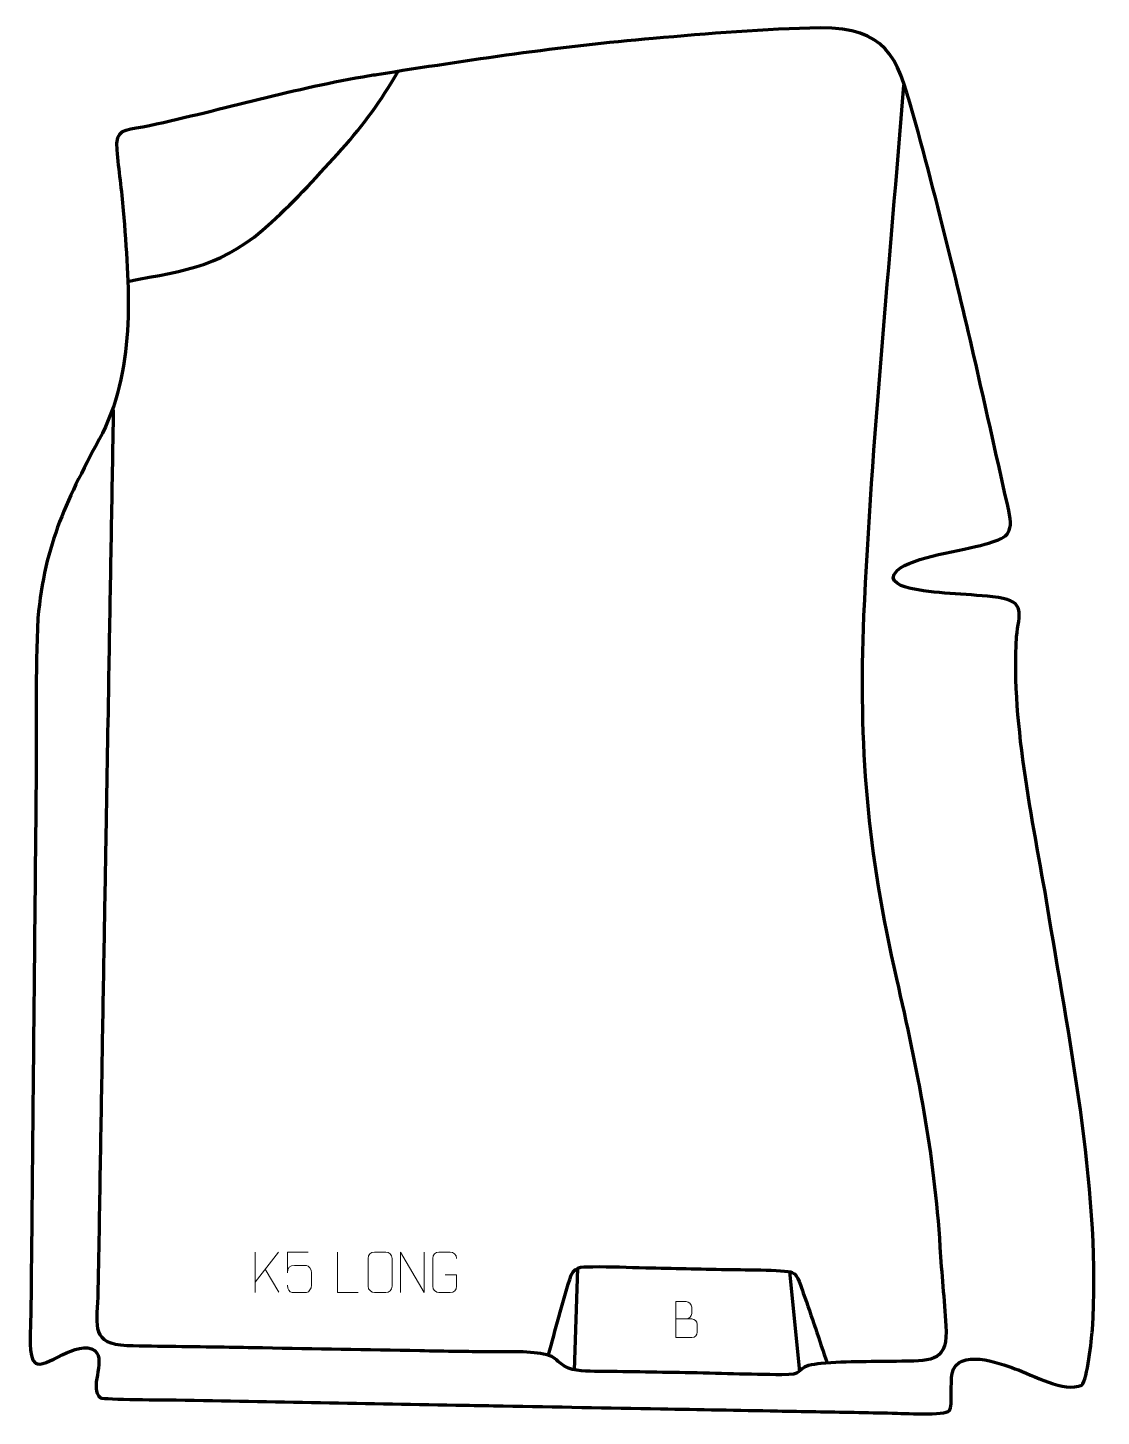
# Model space of a CAD drawing. Header units: millimetres. Extents: x 1008 to 1674, y 28 to 889.
import ezdxf

# ---------------------------------------------------------------- set-up
doc = ezdxf.new("R2010")
doc.units = ezdxf.units.MM
doc.header["$MEASUREMENT"] = 0
doc.layers.add('layer 2', color=7, linetype='Continuous')
doc.layers.add('layer 3', color=7, linetype='Continuous')

msp = doc.modelspace()

# ---------------------------------------------------------------- linework, layer by layer
at = {"layer": 'layer 2', "color": 142, "lineweight": 158}
for points, knots in [([(1069.4564, 732.0609), (1107.491, 739.4054), (1128.8589, 741.247), (1158.837, 768.7201), (1158.837, 768.7201), (1173.4343, 782.0974), (1189.0616, 799.0284), (1202.2563, 813.9203), (1202.2563, 813.9203), (1216.2186, 829.6786), (1226.4986, 843.8546), (1237.197, 862.0026)], [0, 0, 0, 0, 0.25, 0.25, 0.25, 0.25, 0.5, 0.5, 0.5, 0.5, 1, 1, 1, 1]), ([(1550.8123, 853.7596), (1542.4007, 744.2994), (1531.0993, 634.0904), (1526.1171, 524.4968), (1526.1171, 524.4968), (1522.8538, 443.5123), (1528.2947, 378.516), (1546.4785, 299.4516), (1546.4785, 299.4516), (1559.5165, 242.6971), (1569.9245, 191.3691), (1573.4773, 132.9589), (1573.4773, 132.9589), (1574.4685, 116.6629), (1576.2011, 100.4349), (1577.2411, 84.1391), (1577.2411, 84.1391), (1578.5462, 62.7114), (1569.3804, 62.284), (1550.8765, 62.1246), (1550.8765, 62.1246), (1550.8765, 62.1246), (1549.7684, 62.1052), (1549.7684, 62.1052), (1549.7684, 62.1052), (1533.0056, 61.6946), (1516.2988, 62.2049), (1499.5734, 60.659), (1499.5734, 60.659), (1496.9658, 60.4077), (1494.5145, 60.1084), (1491.9784, 59.4353), (1491.9784, 59.4353), (1484.1081, 56.7539), (1488.9912, 53.6258), (1475.374, 53.7458), (1475.374, 53.7458), (1455.4238, 53.9214), (1435.4137, 54.6264), (1415.4562, 54.9924), (1415.4562, 54.9924), (1396.7254, 55.3288), (1377.9946, 55.6276), (1359.2622, 55.8674), (1359.2622, 55.8674), (1351.9819, 55.9601), (1344.1736, 55.9026), (1338.2991, 60.6365), (1338.2991, 60.6365), (1333.3975, 64.5864), (1334.3887, 64.9652), (1327.4697, 66.6141), (1327.4697, 66.6141), (1318.3826, 68.4817), (1301.9105, 67.9655), (1292.1487, 68.0051), (1292.1487, 68.0051), (1286.282, 68.0376), (1280.421, 68.066), (1274.5546, 68.1619), (1274.5546, 68.1619), (1266.634, 68.305), (1258.7134, 68.4482), (1250.7928, 68.5913), (1250.7928, 68.5913), (1218.2765, 69.1789), (1185.7603, 69.7665), (1153.2441, 70.3541), (1153.2441, 70.3541), (1145.3234, 70.4973), (1137.4028, 70.6404), (1129.4821, 70.7835), (1129.4821, 70.7835), (1109.4885, 71.1395), (1089.2377, 71.1801), (1069.2867, 71.7755), (1069.2867, 71.7755), (1047.0876, 72.4381), (1050.647, 83.7918), (1051.1554, 101.8587), (1051.1554, 101.8587), (1051.9176, 128.9462), (1052.1869, 156.0706), (1052.6563, 183.1666), (1052.6563, 183.1666), (1053.5295, 233.2136), (1054.4026, 283.2607), (1055.2758, 333.3078), (1055.2758, 333.3078), (1055.5668, 349.9902), (1055.8579, 366.6726), (1056.1489, 383.3549), (1056.1489, 383.3549), (1056.7309, 416.7196), (1057.313, 450.0844), (1057.8951, 483.4491), (1057.8951, 483.4491), (1058.3317, 508.4726), (1058.7683, 533.4961), (1059.2049, 558.5197), (1059.2049, 558.5197), (1059.6415, 583.5433), (1060.078, 608.5668), (1060.5146, 633.5904), (1060.5146, 633.5904), (1060.6237, 639.8462), (1060.7328, 646.1022), (1060.842, 652.358)], [0, 0, 0, 0, 0.03571429, 0.03571429, 0.03571429, 0.03571429, 0.07142857, 0.07142857, 0.07142857, 0.07142857, 0.10714286, 0.10714286, 0.10714286, 0.10714286, 0.14285714, 0.14285714, 0.14285714, 0.14285714, 0.17857143, 0.17857143, 0.17857143, 0.17857143, 0.21428571, 0.21428571, 0.21428571, 0.21428571, 0.25, 0.25, 0.25, 0.25, 0.28571429, 0.28571429, 0.28571429, 0.28571429, 0.32142857, 0.32142857, 0.32142857, 0.32142857, 0.35714286, 0.35714286, 0.35714286, 0.35714286, 0.39285714, 0.39285714, 0.39285714, 0.39285714, 0.42857143, 0.42857143, 0.42857143, 0.42857143, 0.46428571, 0.46428571, 0.46428571, 0.46428571, 0.5, 0.5, 0.5, 0.5, 0.53571429, 0.53571429, 0.53571429, 0.53571429, 0.57142857, 0.57142857, 0.57142857, 0.57142857, 0.60714286, 0.60714286, 0.60714286, 0.60714286, 0.64285714, 0.64285714, 0.64285714, 0.64285714, 0.67857143, 0.67857143, 0.67857143, 0.67857143, 0.71428571, 0.71428571, 0.71428571, 0.71428571, 0.75, 0.75, 0.75, 0.75, 0.78571429, 0.78571429, 0.78571429, 0.78571429, 0.82142857, 0.82142857, 0.82142857, 0.82142857, 0.85714286, 0.85714286, 0.85714286, 0.85714286, 0.89285714, 0.89285714, 0.89285714, 0.89285714, 0.92857143, 0.92857143, 0.92857143, 0.92857143, 1, 1, 1, 1]), ([(1330.5992, 66.1754), (1335.002, 81.6712), (1339.1301, 97.4713), (1343.787, 112.8618), (1343.787, 112.8618), (1346.287, 121.1238), (1350.0893, 120.6479), (1358.1385, 120.7864), (1358.1385, 120.7864), (1369.1435, 120.9759), (1380.1123, 120.4252), (1391.1033, 120.1429), (1391.1033, 120.1429), (1407.7372, 119.771), (1424.3712, 119.399), (1441.0051, 119.0272), (1441.0051, 119.0272), (1448.0216, 118.8889), (1477.4675, 119.1832), (1481.9012, 117.2061), (1481.9012, 117.2061), (1485.6371, 115.54), (1487.4233, 108.067), (1488.7166, 104.427), (1488.7166, 104.427), (1493.8645, 89.9386), (1498.6427, 75.3364), (1503.606, 60.7885)], [0, 0, 0, 0, 0.125, 0.125, 0.125, 0.125, 0.25, 0.25, 0.25, 0.25, 0.375, 0.375, 0.375, 0.375, 0.5, 0.5, 0.5, 0.5, 0.625, 0.625, 0.625, 0.625, 0.75, 0.75, 0.75, 0.75, 1, 1, 1, 1])]:
    msp.add_open_spline(points, degree=3, knots=knots, dxfattribs=at)
at = {"layer": 'layer 2', "color": 142, "lineweight": 9}
for points in [[(1148.7223, 129.7973), (1148.7223, 129.7973), (1148.7223, 104.81), (1148.7223, 104.81)], [(1163.1179, 129.7973), (1163.1179, 129.7973), (1148.7223, 111.1324), (1148.7223, 111.1324)], [(1163.4436, 104.9058), (1163.4436, 104.9058), (1154.9617, 119.2388), (1154.9617, 119.2388)]]:
    msp.add_open_spline(points, degree=3, dxfattribs=at)
for points, knots in [([(1181.5113, 129.7753), (1181.5113, 129.7753), (1168.6422, 129.7753), (1168.6422, 129.7753), (1168.6422, 129.7753), (1168.6425, 125.5389), (1168.6425, 121.3023), (1168.6422, 117.0654), (1168.6422, 117.0654), (1168.6419, 120.38), (1170.2751, 121.4532), (1173.091, 121.5138), (1173.091, 121.5138), (1175.5338, 121.5141), (1177.9766, 121.5141), (1180.4192, 121.5138), (1180.4192, 121.5138), (1182.0711, 121.5206), (1183.5481, 119.1369), (1183.5766, 117.0654), (1183.5766, 117.0654), (1183.5763, 114.4746), (1183.5763, 111.8835), (1183.5766, 109.2924), (1183.5766, 109.2924), (1183.6228, 107.3303), (1182.1215, 104.8907), (1180.4933, 104.8321), (1180.4933, 104.8321), (1178.5342, 104.8324), (1173.6326, 104.8324), (1171.6729, 104.8321), (1171.6729, 104.8321), (1169.8249, 104.8233), (1168.7164, 106.7907), (1168.6955, 109.3453)], [0, 0, 0, 0, 0.1, 0.1, 0.1, 0.1, 0.2, 0.2, 0.2, 0.2, 0.3, 0.3, 0.3, 0.3, 0.4, 0.4, 0.4, 0.4, 0.5, 0.5, 0.5, 0.5, 0.6, 0.6, 0.6, 0.6, 0.7, 0.7, 0.7, 0.7, 0.8, 0.8, 0.8, 0.8, 1, 1, 1, 1]), ([(1212.6338, 104.81), (1212.6338, 104.81), (1199.6672, 104.81), (1199.6672, 104.81), (1199.6672, 104.81), (1199.6672, 104.81), (1199.6672, 129.7973), (1199.6672, 129.7973)], [0, 0, 0, 0, 0.33333333, 0.33333333, 0.33333333, 0.33333333, 1, 1, 1, 1]), ([(1222.6531, 129.7969), (1224.9819, 129.7969), (1227.3112, 129.7969), (1229.6404, 129.7969), (1229.6404, 129.7969), (1231.5897, 129.8325), (1233.5838, 128.3389), (1233.6104, 125.898), (1233.6104, 125.898), (1233.6101, 120.1433), (1233.6101, 114.3883), (1233.6104, 108.6328), (1233.6104, 108.6328), (1233.4705, 106.3063), (1231.7911, 104.8247), (1229.6404, 104.8139), (1229.6404, 104.8139), (1227.3054, 104.8143), (1224.9703, 104.8143), (1222.6357, 104.8139), (1222.6357, 104.8139), (1220.7081, 104.7084), (1218.7333, 106.5954), (1218.7445, 108.6154), (1218.7445, 108.6154), (1218.7449, 114.3933), (1218.7449, 120.1708), (1218.7445, 125.9478), (1218.7445, 125.9478), (1218.7487, 128.0888), (1220.4978, 129.8104), (1222.6531, 129.7969)], [0, 0, 0, 0, 0.11111111, 0.11111111, 0.11111111, 0.11111111, 0.22222222, 0.22222222, 0.22222222, 0.22222222, 0.33333333, 0.33333333, 0.33333333, 0.33333333, 0.44444444, 0.44444444, 0.44444444, 0.44444444, 0.55555556, 0.55555556, 0.55555556, 0.55555556, 0.66666667, 0.66666667, 0.66666667, 0.66666667, 0.77777778, 0.77777778, 0.77777778, 0.77777778, 1, 1, 1, 1]), ([(1238.8672, 104.8099), (1238.8672, 104.8099), (1238.8672, 129.7972), (1238.8672, 129.7972), (1238.8672, 129.7972), (1238.8672, 129.7972), (1253.5418, 104.8099), (1253.5418, 104.8099), (1253.5418, 104.8099), (1253.5418, 104.8099), (1253.5418, 129.7972), (1253.5418, 129.7972)], [0, 0, 0, 0, 0.25, 0.25, 0.25, 0.25, 0.5, 0.5, 0.5, 0.5, 1, 1, 1, 1]), ([(1266.4867, 115.8106), (1266.4867, 115.8106), (1273.6645, 115.8106), (1273.6645, 115.8106), (1273.6645, 115.8106), (1273.6645, 115.8106), (1273.6645, 108.6328), (1273.6645, 108.6328), (1273.6645, 108.6328), (1273.5246, 106.3063), (1271.8452, 104.8247), (1269.6945, 104.8139), (1269.6945, 104.8139), (1267.3595, 104.8143), (1265.0243, 104.8143), (1262.6897, 104.8139), (1262.6897, 104.8139), (1260.7622, 104.7083), (1258.7874, 106.5954), (1258.7985, 108.6154), (1258.7985, 108.6154), (1258.799, 114.3933), (1258.799, 120.1708), (1258.7985, 125.9479), (1258.7985, 125.9479), (1258.8028, 128.0889), (1260.552, 129.8104), (1262.7071, 129.797), (1262.7071, 129.797), (1265.036, 129.797), (1267.3652, 129.797), (1269.6945, 129.797), (1269.6945, 129.797), (1271.6438, 129.8324), (1273.6379, 128.3389), (1273.6645, 125.8979)], [0, 0, 0, 0, 0.1, 0.1, 0.1, 0.1, 0.2, 0.2, 0.2, 0.2, 0.3, 0.3, 0.3, 0.3, 0.4, 0.4, 0.4, 0.4, 0.5, 0.5, 0.5, 0.5, 0.6, 0.6, 0.6, 0.6, 0.7, 0.7, 0.7, 0.7, 0.8, 0.8, 0.8, 0.8, 1, 1, 1, 1]), ([(1409.6818, 88.395), (1412.9452, 88.3954), (1416.2089, 88.3954), (1419.473, 88.395), (1419.473, 88.395), (1421.2448, 88.3795), (1422.97, 86.8224), (1422.97, 84.9841), (1422.97, 84.9841), (1422.9696, 83.972), (1422.9696, 81.237), (1422.97, 80.2245), (1422.97, 80.2245), (1422.9858, 78.5582), (1421.6027, 76.7519), (1419.5206, 76.7671), (1419.5206, 76.7671), (1416.2561, 76.7674), (1412.992, 76.7674), (1409.7283, 76.7671), (1409.7283, 76.7671), (1409.7283, 84.2276), (1409.7283, 91.6878), (1409.7283, 99.1476), (1409.7283, 99.1476), (1411.8573, 99.1476), (1413.9866, 99.1476), (1416.1159, 99.1476), (1416.1159, 99.1476), (1417.6234, 99.1634), (1419.504, 97.4499), (1419.5199, 95.6898), (1419.5199, 95.6898), (1419.5195, 93.8368), (1419.5195, 93.7059), (1419.5199, 91.8524), (1419.5199, 91.8524), (1419.5354, 89.9994), (1417.8721, 88.3795), (1416.0694, 88.395)], [0, 0, 0, 0, 0.09090909, 0.09090909, 0.09090909, 0.09090909, 0.18181818, 0.18181818, 0.18181818, 0.18181818, 0.27272727, 0.27272727, 0.27272727, 0.27272727, 0.36363636, 0.36363636, 0.36363636, 0.36363636, 0.45454545, 0.45454545, 0.45454545, 0.45454545, 0.54545455, 0.54545455, 0.54545455, 0.54545455, 0.63636364, 0.63636364, 0.63636364, 0.63636364, 0.72727273, 0.72727273, 0.72727273, 0.72727273, 0.81818182, 0.81818182, 0.81818182, 0.81818182, 1, 1, 1, 1])]:
    msp.add_open_spline(points, degree=3, knots=knots, dxfattribs=at)
at = {"layer": 'layer 2', "color": 142, "lineweight": 158}
for points in [[(1346.849, 56.4609), (1346.849, 56.4609), (1348.8246, 119.9457), (1348.8246, 119.9457)], [(1486.5613, 55.6662), (1486.5613, 55.6662), (1480.4627, 117.6606), (1480.4627, 117.6606)]]:
    msp.add_open_spline(points, degree=3, dxfattribs=at)
at = {"layer": 'layer 3', "color": 242, "lineweight": 158}
msp.add_open_spline([(1224.15, 860.2841), (1281.7343, 869.3264), (1337.4241, 877.8207), (1395.6048, 882.7946), (1395.6048, 882.7946), (1429.558, 885.7366), (1465.1451, 888.721), (1499.1672, 889.4226), (1499.1672, 889.4226), (1540.225, 888.8134), (1546.3892, 872.9701), (1556.7671, 836.3925), (1556.7671, 836.3925), (1565.3337, 805.755), (1573.2631, 774.1845), (1580.9812, 743.291), (1580.9812, 743.291), (1593.552, 692.4703), (1604.5976, 640.9799), (1616.2391, 589.9042), (1616.2391, 589.9042), (1619.3931, 574.9411), (1615.084, 572.9643), (1601.2839, 568.9842), (1601.2839, 568.9842), (1587.8363, 565.1058), (1556.6141, 561.1428), (1546.9347, 552.7902), (1546.9347, 552.7902), (1539.5045, 545.8048), (1551.3603, 542.2675), (1556.5617, 541.241), (1556.5617, 541.241), (1574.6293, 537.9555), (1591.7852, 538.1321), (1609.7537, 536.0468), (1609.7537, 536.0468), (1626.9694, 532.9931), (1622.5512, 526.2629), (1621.07, 511.5122), (1621.07, 511.5122), (1617.5431, 456.0113), (1632.4159, 392.6958), (1641.333, 337.5501), (1641.333, 337.5501), (1654.5156, 257.1629), (1673.5666, 162.586), (1668.0684, 81.5614), (1668.0684, 81.5614), (1667.5823, 75.6152), (1665.0982, 50.6368), (1661.5248, 47.3403), (1661.5248, 47.3403), (1650.6538, 42.4142), (1631.1567, 53.6089), (1620.0532, 57.509), (1620.0532, 57.509), (1610.1945, 60.9746), (1584.6092, 70.5195), (1581.108, 54.5846), (1581.108, 54.5846), (1579.81, 48.6765), (1581.513, 34.8397), (1579.4188, 31.6419), (1579.4188, 31.6419), (1577.0438, 28.0154), (1549.8464, 29.8995), (1543.9616, 30.0069), (1543.9616, 30.0069), (1528.1111, 30.2962), (1512.2607, 30.586), (1496.4103, 30.8758), (1496.4103, 30.8758), (1488.485, 31.0207), (1480.5597, 31.1656), (1472.6344, 31.3105), (1472.6344, 31.3105), (1448.4414, 31.7528), (1424.2484, 32.1951), (1400.0555, 32.6374), (1400.0555, 32.6374), (1367.5201, 33.2322), (1334.9847, 33.827), (1302.4493, 34.4219), (1302.4493, 34.4219), (1294.5241, 34.5668), (1286.5988, 34.7117), (1278.6735, 34.8565), (1278.6735, 34.8565), (1219.0252, 35.9471), (1159.377, 37.0375), (1099.7289, 38.1281), (1099.7289, 38.1281), (1093.6483, 38.2161), (1055.0334, 38.3153), (1052.7596, 39.5026), (1052.7596, 39.5026), (1044.9508, 45.1189), (1056.3885, 61.5005), (1049.3733, 68.6809), (1049.3733, 68.6809), (1038.148, 76.3617), (1018.3613, 56.5116), (1012.2742, 61.0355), (1012.2742, 61.0355), (1007.5807, 64.5238), (1009.278, 80.2758), (1009.3622, 86.0919), (1009.3622, 86.0919), (1009.7974, 116.1709), (1010.0411, 146.2651), (1010.3349, 176.3465), (1010.3349, 176.3465), (1010.494, 192.5976), (1010.653, 208.8488), (1010.812, 225.1), (1010.812, 225.1), (1011.0566, 250.1018), (1011.3013, 275.1036), (1011.5459, 300.1055), (1011.5459, 300.1055), (1011.8598, 332.191), (1012.1737, 364.2767), (1012.4877, 396.3624), (1012.4877, 396.3624), (1012.5692, 404.6964), (1012.6507, 413.0303), (1012.7323, 421.3643), (1012.7323, 421.3643), (1013.0282, 454.9457), (1012.1801, 489.6625), (1013.8786, 523.092), (1013.8786, 523.092), (1017.961, 569.597), (1032.3853, 597.7108), (1053.8817, 637.8824), (1053.8817, 637.8824), (1075.0772, 680.9344), (1070.4338, 729.7288), (1066.8593, 776.0236), (1066.8593, 776.0236), (1065.7896, 788.6126), (1063.8903, 801.1167), (1062.8085, 813.6018), (1062.8085, 813.6018), (1061.6625, 826.8281), (1067.5597, 825.4329), (1078.8658, 827.774), (1078.8658, 827.774), (1124.5624, 837.2357), (1169.146, 850.8967), (1215.3643, 858.8438), (1215.3643, 858.8438), (1218.2908, 859.3471), (1221.2167, 859.8231), (1224.15, 860.2841)], degree=3, knots=[0, 0, 0, 0, 0.025, 0.025, 0.025, 0.025, 0.05, 0.05, 0.05, 0.05, 0.075, 0.075, 0.075, 0.075, 0.1, 0.1, 0.1, 0.1, 0.125, 0.125, 0.125, 0.125, 0.15, 0.15, 0.15, 0.15, 0.175, 0.175, 0.175, 0.175, 0.2, 0.2, 0.2, 0.2, 0.225, 0.225, 0.225, 0.225, 0.25, 0.25, 0.25, 0.25, 0.275, 0.275, 0.275, 0.275, 0.3, 0.3, 0.3, 0.3, 0.325, 0.325, 0.325, 0.325, 0.35, 0.35, 0.35, 0.35, 0.375, 0.375, 0.375, 0.375, 0.4, 0.4, 0.4, 0.4, 0.425, 0.425, 0.425, 0.425, 0.45, 0.45, 0.45, 0.45, 0.475, 0.475, 0.475, 0.475, 0.5, 0.5, 0.5, 0.5, 0.525, 0.525, 0.525, 0.525, 0.55, 0.55, 0.55, 0.55, 0.575, 0.575, 0.575, 0.575, 0.6, 0.6, 0.6, 0.6, 0.625, 0.625, 0.625, 0.625, 0.65, 0.65, 0.65, 0.65, 0.675, 0.675, 0.675, 0.675, 0.7, 0.7, 0.7, 0.7, 0.725, 0.725, 0.725, 0.725, 0.75, 0.75, 0.75, 0.75, 0.775, 0.775, 0.775, 0.775, 0.8, 0.8, 0.8, 0.8, 0.825, 0.825, 0.825, 0.825, 0.85, 0.85, 0.85, 0.85, 0.875, 0.875, 0.875, 0.875, 0.9, 0.9, 0.9, 0.9, 0.925, 0.925, 0.925, 0.925, 0.95, 0.95, 0.95, 0.95, 1, 1, 1, 1], dxfattribs=at)

doc.saveas('drawing.dxf')
